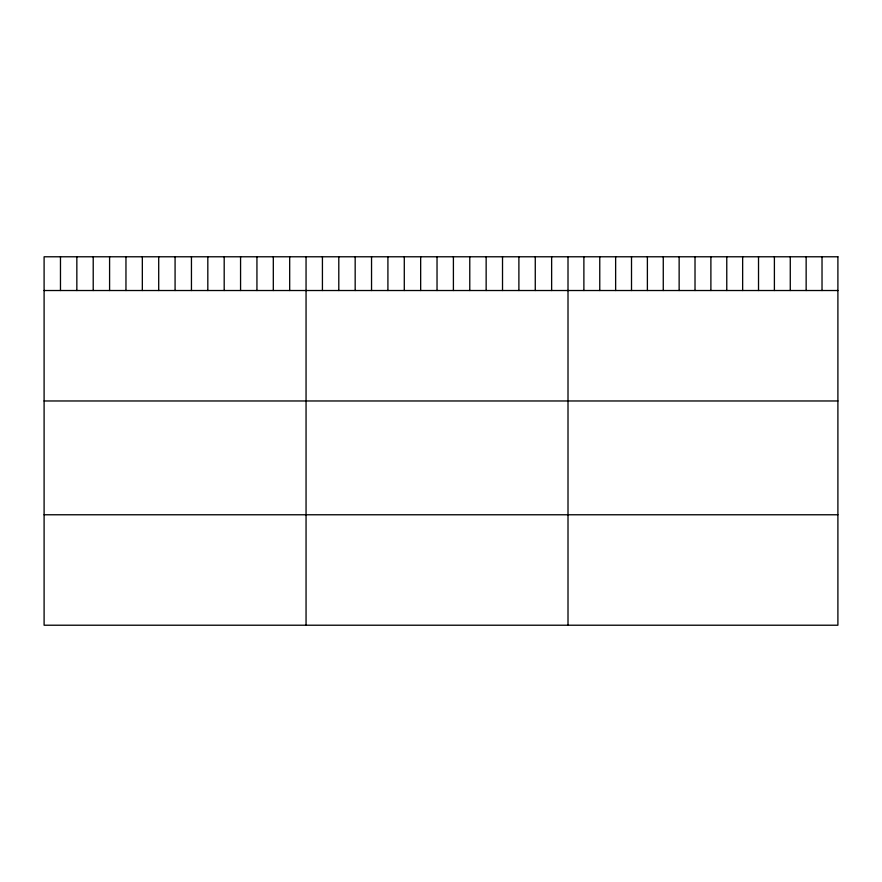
<?xml version="1.0" encoding="UTF-8"?>
<svg xmlns="http://www.w3.org/2000/svg" width="882" height="882" viewBox="0 0 882 882"><rect width="100%" height="100%" fill="white"/><g stroke="black" fill="none" stroke-linecap="round" stroke-linejoin="round"><path stroke-width="1.32" d="M44.1 290.52L837.9 290.52M44.1 400.968L837.9 400.968M44.1 514.768L837.9 514.768M822.024 256.783L822.024 290.52M806.148 256.783L806.148 290.52M790.272 256.783L790.272 290.52M774.396 256.783L774.396 290.52M758.52 256.783L758.52 290.52M742.644 256.783L742.644 290.52M726.768 256.783L726.768 290.52M710.892 256.783L710.892 290.52M695.016 256.783L695.016 290.52M679.14 256.783L679.14 290.52M663.264 256.783L663.264 290.52M647.388 256.783L647.388 290.52M631.512 256.783L631.512 290.52M615.636 256.783L615.636 290.52M599.76 256.783L599.76 290.52M583.884 256.783L583.884 290.52M568.008 256.783L568.008 625.217M551.636 256.783L551.636 290.52M535.264 256.783L535.264 290.52M518.892 256.783L518.892 290.52M502.52 256.783L502.52 290.52M486.147 256.783L486.147 290.52M469.775 256.783L469.775 290.52M453.403 256.783L453.403 290.52M437.031 256.783L437.031 290.52M420.659 256.783L420.659 290.52M404.287 256.783L404.287 290.52M387.915 256.783L387.915 290.52M371.543 256.783L371.543 290.52M355.17 256.783L355.17 290.52M338.798 256.783L338.798 290.52M322.426 256.783L322.426 290.52M306.054 256.783L306.054 625.217M289.682 256.783L289.682 290.52M273.31 256.783L273.31 290.52M256.938 256.783L256.938 290.52M240.565 256.783L240.565 290.52M224.193 256.783L224.193 290.52M207.821 256.783L207.821 290.52M191.449 256.783L191.449 290.52M175.077 256.783L175.077 290.52M158.705 256.783L158.705 290.52M142.333 256.783L142.333 290.52M125.961 256.783L125.961 290.52M109.589 256.783L109.589 290.52M93.216 256.783L93.216 290.52M76.844 256.783L76.844 290.52M60.472 256.783L60.472 290.52M837.9 256.783L44.1 256.783L44.1 625.217L837.9 625.217L837.9 256.783"/></g></svg>
